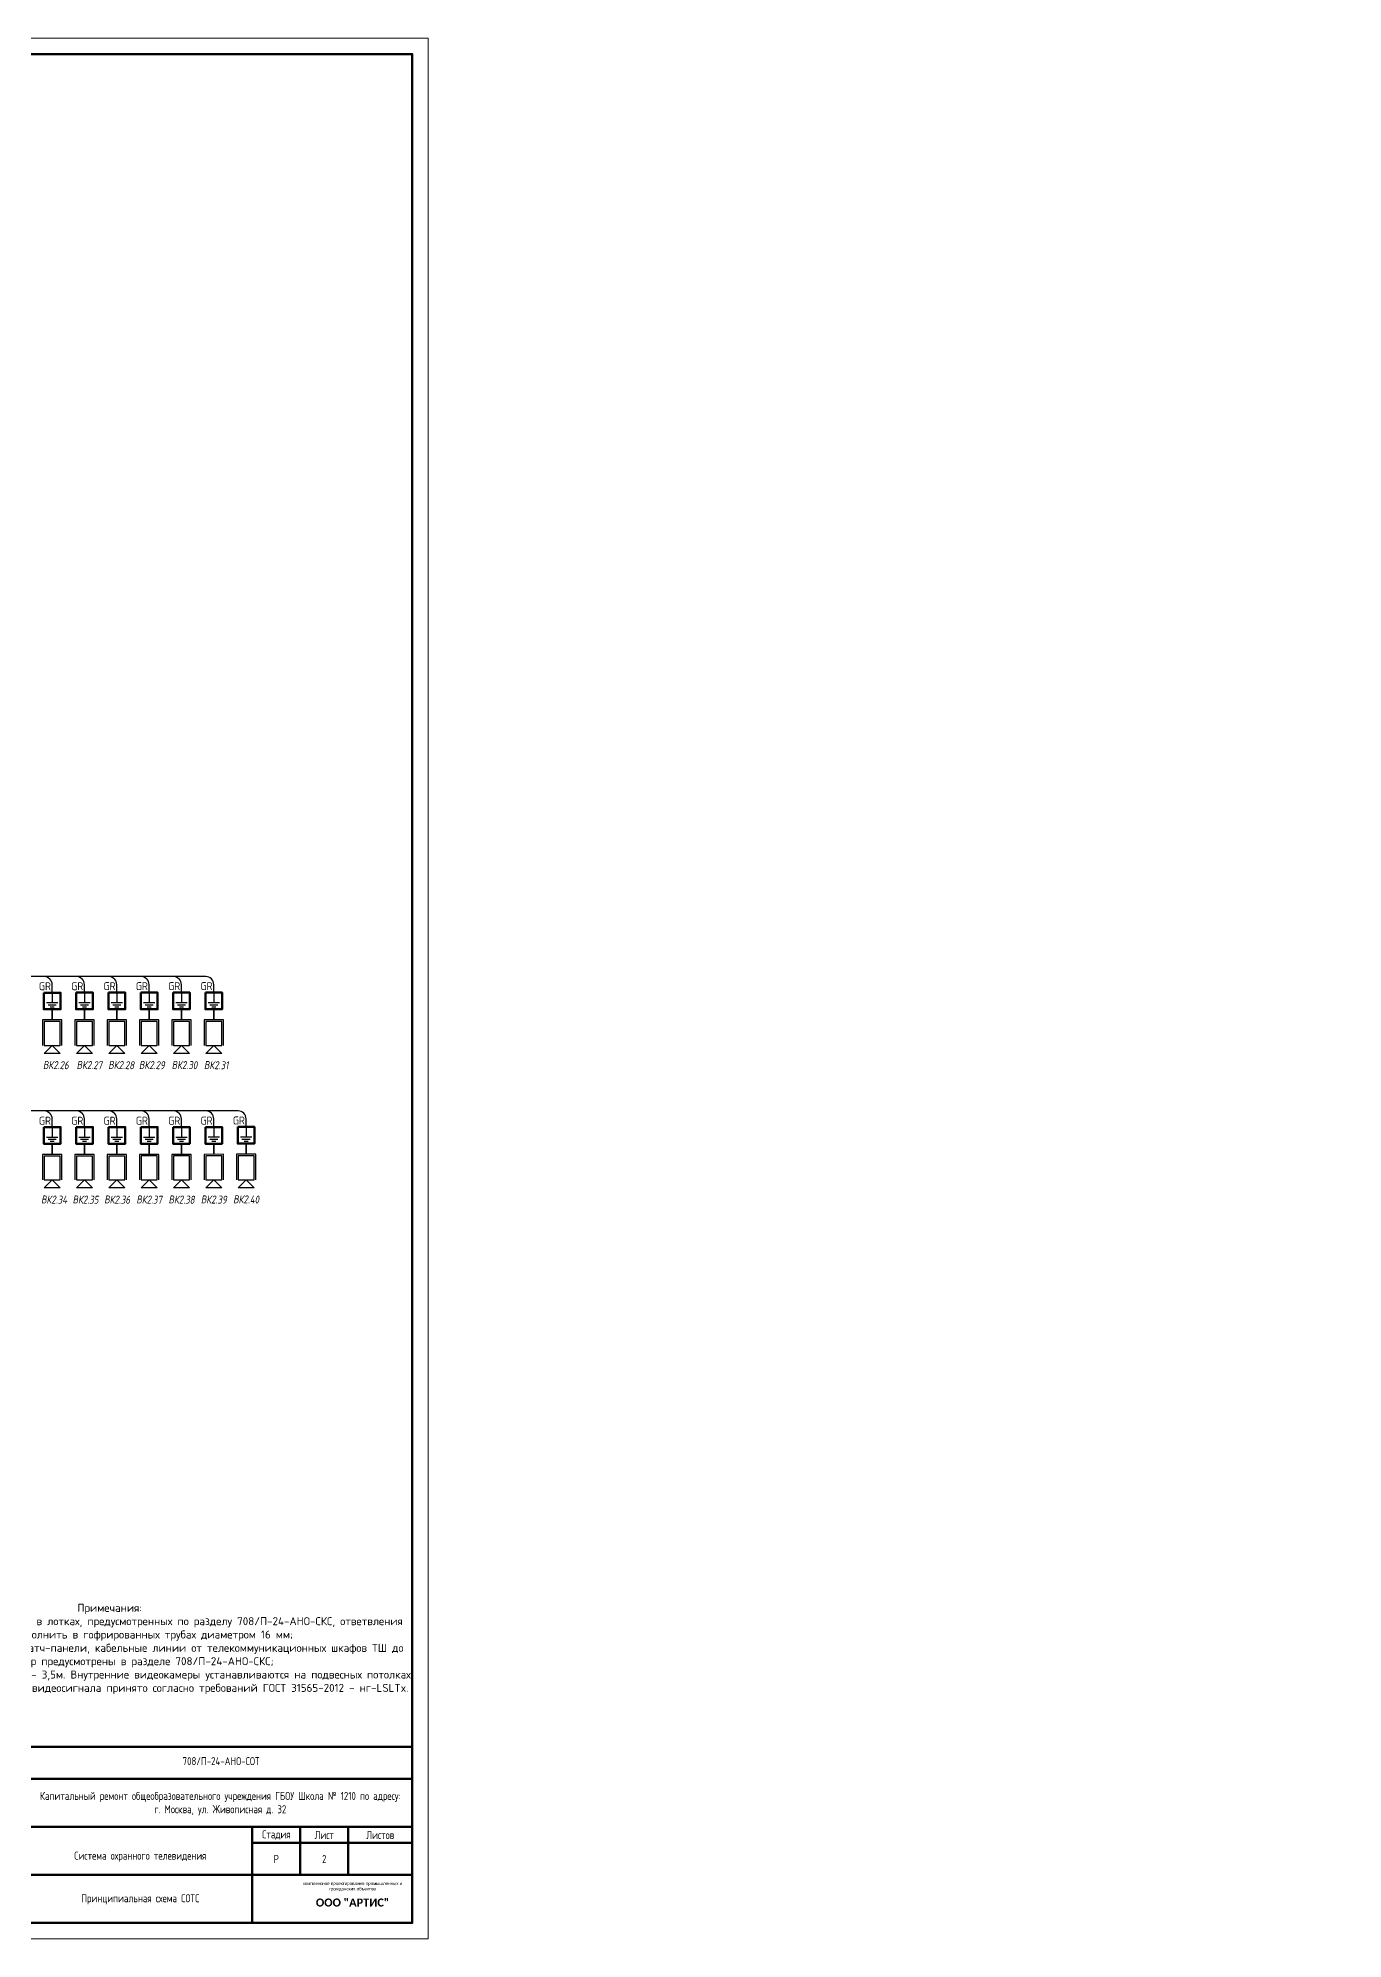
# Model space of a CAD drawing. Header units: millimetres. Extents: x -495897 to 1376592, y -28539 to 470976.
# Drawn here: x 970345 to 1011134, y 411576 to 470976 of the extents above; entities that cross this region are included whole.
import ezdxf
from ezdxf import colors
from ezdxf.entities.mleader import LeaderData, LeaderLine
from ezdxf.enums import TextEntityAlignment as Align
from ezdxf.math import Vec2, Vec3

# ---------------------------------------------------------------- set-up
doc = ezdxf.new("R2010")
doc.units = ezdxf.units.MM
doc.set_wipeout_variables(frame=1)
for name, color, linetype in [('__НАДПИСИ', 7, 'Continuous'), ('RC-Позиционные_обозначения', 7, 'Continuous'), ('СОТ', 7, 'Continuous'), ('стена', 20, 'Continuous')]:
    doc.layers.add(name, color=color, linetype=linetype)
for name, color, linetype, lineweight in [('__ФОРМАТ', 7, 'Continuous', 40), ('E-Безопасность-G', 153, 'Continuous', 35), ('RC-Видеонаблюдение', 5, 'Continuous', 30), ('RC-Выноски', 7, 'Continuous', 0), ('RC-Линии_связи-Адресные', 5, 'Continuous', 30), ('НО ВН - ВК', 164, 'Continuous', 50), ('Подписи', 7, 'Continuous', 13)]:
    doc.layers.add(name, color=color, linetype=linetype, lineweight=lineweight)
doc.layers.add('Границы листа', color=7, linetype='Continuous', lineweight=0, plot=False)
doc.layers.add('ОФ_подписи', color=5, linetype='Continuous', lineweight=13, true_color=0x0000ff)
doc.styles.add('GOST 2.304 type A', font='', dxfattribs={"height": 250})
doc.styles.add('ICOCPEUR', font='isocpeur.ttf', dxfattribs={"height": 250})
doc.styles.add('ISOCPEUR', font='isocpeur.ttf', dxfattribs={"width": 0.9, "height": 350})
doc.styles.add('Mipgost_5', font='', dxfattribs={"height": 250})
doc.styles.add('RubezhCAD', font='', dxfattribs={"oblique": 10})
doc.styles.get("Standard").update_dxf_attribs({"font": ''})
doc.styles.add('ГОСТ 2.304', font='')
doc.styles.get('GOST 2.304 type A').set_extended_font_data('GOST 2.304 type A')
doc.styles.get('Mipgost_5').set_extended_font_data('Mipgost')
doc.styles.get('RubezhCAD').set_extended_font_data('GOST type A')
doc.styles.get('Standard').set_extended_font_data('GOST type B')
doc.styles.get('ГОСТ 2.304').set_extended_font_data('GOST 2.304 type A')

# ---------------------------------------------------------------- blocks, each defined once
blk = doc.blocks.new('*U992')
for p, q in [((5, 155), (5, 90)), ((15, 155), (15, 90))]:
    blk.add_line(p, q)
at = {"lineweight": -2}
for p, q in [((10, 155), (10, 90)), ((10, 145), (20, 145)), ((10, 130), (20, 130)), ((10, 110), (20, 110)), ((13, 90), (13, 5)), ((8, 65), (20, 65)), ((8, 30), (20, 30))]:
    blk.add_line(p, q, dxfattribs=at)
blk.add_lwpolyline([(20, 5), (836, 5), (836, 589), (20, 589)], close=True, dxfattribs=at)
for points in [[(20, 155), (5, 155), (5, 90), (8, 90)], [(20, 5), (8, 5), (8, 90), (20, 90)]]:
    blk.add_lwpolyline(points, dxfattribs=at)
at = {"layer": 'Границы листа'}
blk.add_lwpolyline([(841, 0), (0, 0), (0, 594), (841, 594)], close=True, dxfattribs=at)
at = {"lineweight": 30, "style": 'Mipgost_5'}
blk.add_text('Согласовано', height=2.5, rotation=90, dxfattribs=at).set_placement((7.5, 91), align=Align.MIDDLE_LEFT)
for s, p in [('Взам. инв. №', (10.5, 77.5)), ('Подп. и дата', (10.5, 47.5)), ('Инв. № подл.', (10.5, 17.5))]:
    blk.add_text(s, height=2.5, rotation=90, dxfattribs=at).set_placement(p, align=Align.MIDDLE)
at = {"lineweight": 13, "oblique": 10, "flags": 8}
blk.add_attdef('ФОРМАТ', (801.94, 1.12), '', height=3, dxfattribs=at)
blk = doc.blocks.new('П_Зыкин')
at = {"layer": 'ОФ_подписи', "color": 5, "ltscale": 100, "transparency": 33554687}
for p, q in [((142, 249), (62, -174)), ((102, 37), (218, 37)), ((258, 249), (178, -174))]:
    blk.add_line(p, q, dxfattribs=at)
blk.add_lwpolyline([(-462, 273), (-74, 273), (-446, -30)], dxfattribs=at)
for centre, radius, start, end in [((-271, -94), 186, 314.23929, 159.93483), ((345, -1372), 1523, 88.87583, 117.8788), ((1109, -252), 1204, 158.75935, 174.23097), ((-1024, 224), 1068, 337.81444, 2.88593), ((-849, 72), 852, 342.83077, 7.48151), ((-9, 182), 4.48, 8.96906, 155.65511), ((-643, 22), 732, 344.4555, 20.46196), ((-318, -169), 151, 108.7568, 173.42509), ((-287, -115), 185, 191.53585, 322.35119)]:
    blk.add_arc(centre, radius, start, end, dxfattribs=at)
blk = doc.blocks.new('П_Лукашова')
at = {"layer": 'ОФ_подписи', "color": 5}
for p, q in [((221, 339), (-221, -339)), ((286, 371), (-156, -307)), ((283, 370), (218, 338))]:
    blk.add_line(p, q, dxfattribs=at)
for points in [[(-221, -339), (-276, -344), (-368, -289), (-446, -221), (-505, -166), (-522, -116), (-412, -16), (-295, 56), (-173, 120), (-49, 179), (33, 216), (87, 237), (52, 221), (11, 167), (-59, 51), (-126, -52), (-177, -132), (-256, -231), (-409, -409)], [(360, 20), (294, -18), (203, -65), (91, -124), (-73, -248)], [(366, 415), (236, 213), (85, -37), (-50, -300)], [(221, 301), (344, 360), (434, 401), (475, 416), (464, 395), (420, 336), (342, 232), (310, 203), (337, 221), (420, 283), (490, 322), (558, 352), (576, 358), (491, 240), (403, 113), (374, 49), (360, 20)], [(530, 102), (646, 199), (748, 254)]]:
    blk.add_spline(points, degree=3, dxfattribs=at)
blk = doc.blocks.new('штамп')
at = {"layer": '__ФОРМАТ', "linetype": 'Continuous', "lineweight": 50}
for p, q in [((531929, 45357), (531929, 50857)), ((531929, 50857), (550429, 50857)), ((532879, 48357), (532879, 50857)), ((533829, 45357), (533829, 50857)), ((534779, 48357), (534779, 50857)), ((535729, 45357), (535729, 50857)), ((537429, 45357), (537429, 50857)), ((538429, 45357), (538429, 50857)), ((550429, 45357), (550429, 50857)), ((538429, 49857), (550429, 49857)), ((531929, 48857), (538429, 48857)), ((531929, 48357), (550429, 48357)), ((545429, 45357), (545429, 48357)), ((546929, 46857), (546929, 48357)), ((548429, 46857), (548429, 48357)), ((545429, 47857), (550429, 47857)), ((538429, 46857), (550429, 46857)), ((531929, 45357), (550429, 45357))]:
    blk.add_line(p, q, dxfattribs=at)
at = {"layer": '__ФОРМАТ', "linetype": 'Continuous', "lineweight": -2}
for p, q in [((531929, 50357), (538429, 50357)), ((531929, 49857), (538429, 49857)), ((531929, 49357), (538429, 49357)), ((531929, 48857), (538429, 48857)), ((531929, 47857), (538429, 47857)), ((531929, 47357), (538429, 47357)), ((531929, 46857), (538429, 46857)), ((531929, 46357), (538429, 46357)), ((538429, 46857), (550429, 46857)), ((531929, 45857), (538429, 45857))]:
    blk.add_line(p, q, dxfattribs=at)
at = {"layer": 'Подписи', "color": 5, "lineweight": 25}
blk.add_lwpolyline([(535847, 47525), (535833, 47500), (535823, 47461), (535824, 47440), (535829, 47423), (535840, 47414), (535857, 47413), (535876, 47421), (535897, 47435), (535917, 47454), (536005, 47539), (536088, 47624), (536142, 47690), (536203, 47776), (536266, 47874), (536323, 47953), (536362, 48009), (536395, 48059), (536405, 48060), (536397, 48045), (536295, 47925), (536205, 47790), (536095, 47603), (536059, 47544), (536038, 47506), (536029, 47485), (536027, 47473), (536027, 47462), (536031, 47457), (536037, 47454), (536045, 47456), (536057, 47466), (536072, 47479), (536107, 47506), (536133, 47525), (536147, 47532), (536152, 47532), (536153, 47529), (536150, 47520), (536147, 47504), (536146, 47491), (536148, 47479), (536150, 47471), (536157, 47465), (536166, 47462), (536178, 47464), (536189, 47469), (536215, 47480), (536240, 47498), (536281, 47529), (536306, 47550), (536324, 47567), (536342, 47582), (536372, 47609), (536388, 47629), (536397, 47646), (536399, 47657), (536398, 47666), (536393, 47671), (536383, 47671), (536372, 47667), (536356, 47653), (536336, 47632), (536323, 47612), (536313, 47599), (536309, 47587), (536310, 47579), (536315, 47575), (536326, 47579), (536335, 47585), (536344, 47592), (536348, 47595), (536352, 47596), (536354, 47595), (536355, 47592), (536349, 47583), (536342, 47575), (536334, 47561), (536326, 47547), (536322, 47538), (536320, 47531), (536321, 47523), (536325, 47519), (536328, 47519), (536333, 47524), (536338, 47527), (536344, 47526), (536346, 47520), (536351, 47508), (536355, 47498), (536359, 47493), (536366, 47491), (536375, 47491), (536385, 47497), (536412, 47513), (536436, 47532), (536466, 47559), (536491, 47583), (536517, 47607), (536529, 47621), (536545, 47642), (536547, 47643), (536546, 47644), (536543, 47644), (536541, 47642), (536538, 47637), (536499, 47577), (536491, 47558), (536482, 47544), (536480, 47535), (536479, 47529), (536481, 47524), (536483, 47522), (536489, 47523), (536494, 47526), (536502, 47532), (536512, 47539), (536522, 47544), (536530, 47548), (536541, 47549), (536547, 47546), (536550, 47541), (536551, 47531), (536552, 47525), (536553, 47521), (536558, 47517), (536562, 47515), (536568, 47515), (536575, 47517), (536583, 47523), (536596, 47533), (536617, 47547), (536636, 47561), (536659, 47583), (536688, 47609), (536702, 47620), (536713, 47630), (536721, 47636), (536727, 47641), (536727, 47643), (536726, 47644), (536723, 47643), (536720, 47638), (536715, 47629), (536693, 47594), (536681, 47575), (536676, 47566), (536674, 47557), (536677, 47551), (536679, 47547), (536684, 47546), (536689, 47549), (536695, 47552), (536700, 47554), (536709, 47554), (536716, 47551), (536717, 47545), (536719, 47535), (536721, 47527), (536725, 47524), (536731, 47520), (536741, 47523), (536747, 47528), (536757, 47534), (536779, 47550), (536809, 47572), (536842, 47600), (536865, 47623), (536880, 47642), (536895, 47664), (536899, 47675), (536901, 47684), (536898, 47689), (536891, 47693), (536881, 47689), (536873, 47682), (536862, 47668), (536856, 47654), (536855, 47638), (536856, 47622), (536856, 47598), (536858, 47583), (536860, 47572), (536864, 47560), (536871, 47551)], dxfattribs=at)
at = {"layer": 'ОФ_подписи'}
for name, p, xscale, yscale, zscale in [('П_Лукашова', (536533, 46057), 1.010226427429054, 1.010226427429054, 1.010226427429054), ('П_Зыкин', (536581, 45585), 0.7621923841183493, 0.7621923841183493, 0.7621923841183493)]:
    blk.add_blockref(name, p, dxfattribs=dict(at, xscale=xscale, yscale=yscale, zscale=zscale))
at = {"transparency": 33554687, "attachment_point": 5, "style": 'ГОСТ 2.304'}
for s, insert, char_height, width in [('{\\fArial|b0|i0|c204|p34;комплексное проектирование промышленных и гражданских объектов}', (548563, 46495), 100, 3372.21), ('{\\fCorbel Light|b1|i0|c204|p34;ООО "АРТИС"}', (548563, 45995), 250, 4171.2)]:
    blk.add_mtext(s, dxfattribs=dict(at, insert=insert, char_height=char_height, width=width))
at = {"layer": '__НАДПИСИ', "lineweight": 9, "ltscale": 2, "style": 'ISOCPEUR', "flags": 1}
blk.add_attdef('NOTATION', (548864, 51134), '', height=250, dxfattribs=at)
at = {"layer": '__НАДПИСИ', "lineweight": 9, "ltscale": 2, "style": 'RubezhCAD', "oblique": 10}
blk.add_attdef('SHEET', text='', height=250, dxfattribs=at).set_placement((547679, 47357), align=Align.MIDDLE_CENTER)
at = {"layer": '__ФОРМАТ', "color": 7, "linetype": 'Continuous', "lineweight": 20, "char_height": 250, "attachment_point": 5, "style": 'GOST 2.304 type A'}
for s, insert, width in [('Капитальный ремонт общеобразовательного учреждения ГБОУ Школа № 1210 по адресу:      \\Pг. Москва, ул. Живописная д. 32', (544429, 49085), 12000), ('\\pi-7.5,l7.5,t7.5;{\\W0.9;\\C256;Кол.уч.}', (533354, 48607), 950)]:
    blk.add_mtext(s, dxfattribs=dict(at, insert=insert, width=width))
for s, insert, width, line_spacing_factor in [('\\pi-7.5,l7.5,t7.5;{\\C256;Изм.}', (532404, 48607), 950, 1.2), ('\\pi-7.5,l7.5,t7.5;{\\C256;Лист}', (534304, 48607), 950, 1.2), ('\\pi-7.5,l7.5,t7.5;{\\C256;№Док}', (535254, 48607), 950, 1.2), ('\\pi-7.5,l7.5,t7.5;{\\C256;Подп.}', (536584, 48607), 1710.72, 1.2), ('\\pi-7.5,l7.5,t7.5;{\\C256;Дата}', (537929, 48607), 1000, 1.2), ('\\pi-7.5,l7.5,t7.5;{\\C256;Стадия}', (546179, 48107), 1500, 1.2), ('\\pi-7.5,l7.5,t7.5;{\\C256;Лист}', (547679, 48107), 1500, 1.2), ('\\pi-7.5,l7.5,t7.5;{\\C256;Листов}', (549429, 48107), 2000, 1.2), ('\\pi-7.5,l7.5,t7.5;{\\C256;Разработал}', (532879, 47607), 1900, 1.2), ('{\\C256;Лялля}', (534779, 47607), 1900, 1.2), ('{\\C256;03.26}', (537929, 47607), 1000, 1.2), ('Система охранного телевидения', (541929, 47427), 6828.82, 0.85), ('\\pi-750,l750,t750;{\\C256;Р}', (546179, 47357), 1500, 1.2), ('{\\C256;Н. Контр. }', (532879, 45592), 1900, 1.2), ('\\pi-7.5,l7.5,t7.5;{\\C256;ГИП}', (532879, 46107), 1900, 1.2), ('{\\C256;Лукашова}', (534779, 46107), 1900, 1.2), ('{\\C256;03.26}', (537929, 46107), 1000, 1.2), ('\\pi-750,l750,t750;{\\C256;Зыкин}', (534779, 45607), 1900, 1.2), ('{\\C256;03.26}', (537929, 45607), 1000, 1.2)]:
    blk.add_mtext(s, dxfattribs=dict(at, insert=insert, width=width, line_spacing_factor=line_spacing_factor))
at = {"layer": 'стена', "color": 18, "true_color": 0x000000, "insert": (543249, 50539), "char_height": 250, "width": 3851.47, "attachment_point": 1, "style": 'GOST 2.304 type A'}
blk.add_mtext('708/П-24-АНО-СОТ', dxfattribs=at)
blk = doc.blocks.new('RC-UGO-CAM-03')
blk.add_wipeout([(3.74, 0), (6.24, 2.5), (6.24, -2.5)])
blk.add_wipeout([(-3.74, -2.5), (-3.74, 2.5), (3.74, 2.5), (3.74, -2.5)])
for p, q in [((3.74, 0), (6.24, 2.5)), ((6.24, 2.5), (6.24, -2.5)), ((3.74, 0), (6.24, -2.5))]:
    blk.add_line(p, q)
blk.add_lwpolyline([(3.74, 3), (-4.24, 3), (-4.24, -3), (3.74, -3)])
blk.add_lwpolyline([(3.74, -2.5), (3.74, 2.5), (-3.74, 2.5), (-3.74, -2.5), (3.74, -2.5)], close=True)
blk.add_attdef('PSTN', text='', height=2.5).set_placement((4.63, 3.28), align=Align.BOTTOM_LEFT)
blk = doc.blocks.new('грозозащита')
blk.add_wipeout([(-262, 0), (-262, 520), (262, 520), (262, 0)])
at = {"color": 7}
for p, q in [((0, 201), (-177, 201)), ((0, 132), (-128, 132)), ((62, 70), (-62, 70)), ((0, 482), (0, 201)), ((177, 201), (0, 201)), ((124, 132), (0, 132))]:
    blk.add_line(p, q, dxfattribs=at)
at = {"layer": 'НО ВН - ВК'}
blk.add_line((-262, 0), (-262, 520), dxfattribs=at)
at = {"layer": 'НО ВН - ВК', "color": 6}
blk.add_lwpolyline([(-262, 520), (262, 520), (262, 0), (-262, 0)], close=True, dxfattribs=at)

msp = doc.modelspace()

# ---------------------------------------------------------------- linework, layer by layer
at = {"layer": 'RC-Линии_связи-Адресные', "color": 5}
for points in [[(970787.683, 441144.416), (970787.683, 441396.262, 0.414213562), (970537.683, 441646.262), (969527.517, 441646.262)], [(971797.849, 441144.416), (971797.849, 441396.262, 0.414213562), (971547.849, 441646.262), (970537.683, 441646.262)], [(972808.015, 441144.416), (972808.015, 441396.262, 0.414213562), (972558.015, 441646.262), (971547.849, 441646.262)], [(973818.181, 441143.97), (973818.181, 441395.817, 0.414213562), (973568.181, 441645.817), (972558.015, 441645.817)], [(974828.347, 441144.416), (974828.347, 441396.262, 0.414213562), (974578.347, 441646.262), (973568.181, 441646.262)], [(975838.512, 441144.861), (975838.512, 441396.708, 0.414213562), (975588.512, 441646.708), (974578.347, 441646.708)], [(970787.683, 436946.723), (970787.683, 437198.57, 0.414213562), (970537.683, 437448.57), (969527.517, 437448.57)], [(971797.849, 436946.723), (971797.849, 437198.57, 0.414213562), (971547.849, 437448.57), (970537.683, 437448.57)], [(972808.015, 436946.723), (972808.015, 437198.57, 0.414213562), (972558.015, 437448.57), (971547.849, 437448.57)], [(973818.181, 436946.278), (973818.181, 437198.124, 0.414213562), (973568.181, 437448.124), (972558.015, 437448.124)], [(974828.347, 436946.723), (974828.347, 437198.57, 0.414213562), (974578.347, 437448.57), (973568.181, 437448.57)], [(975838.512, 436947.169), (975838.512, 437199.015, 0.414213562), (975588.512, 437449.015), (974578.347, 437449.015)], [(976848.678, 436947.169), (976848.678, 437199.015, 0.414213562), (976598.678, 437449.015), (975588.512, 437449.015)]]:
    msp.add_lwpolyline(points, format="xyb", dxfattribs=at)

# ---------------------------------------------------------------- block references
at = {"layer": '__ФОРМАТ', "lineweight": 60, "xscale": 99.9999999999996, "yscale": 99.9999999999996, "zscale": 99.9999999999996}
msp.add_blockref('*U992', (898442.241, 411575.602), dxfattribs=at)
at = {"layer": 'СОТ'}
msp.add_blockref('штамп', (431613.617, 366718.565), dxfattribs=at)

# ---------------------------------------------------------------- texts
at = {"color": 0, "lineweight": 30, "char_height": 250, "width": 479.75, "attachment_point": 5, "style": 'ISOCPEUR'}
for insert in [(970561.156, 441346.507), (971571.321, 441346.953), (972581.487, 441347.844), (973591.653, 441347.844), (974601.818, 441348.735), (975611.982, 441348.735), (970561.154, 437144.167), (971571.32, 437144.167), (972581.486, 437144.167), (973591.651, 437145.058), (974601.817, 437145.058), (975611.983, 437146.84), (976622.149, 437151.043)]:
    msp.add_mtext('GR', dxfattribs=dict(at, insert=insert))
at = {"layer": 'СОТ', "char_height": 250, "attachment_point": 5}
for s, insert, width, style in [('Примечания:\\P\\pi-750,l1000,t1000;1.^IКабели внутри помещений проложить в лотках, предусмотренных по разделу 708/П-24-АНО-СКС, ответвления от лотков выполнить в гофрированных трубах диаметром 16 мм;\\P2.^IТелекоммуникационные шкафы ТШ, патч-панели, кабельные линии от телекоммуникационных шкафов ТШ до видеокамер предусмотрены в разделе 708/П-24-АНО-СКС;   \\P3.^IВысота установки уличных видеокамер - 3,5м. Внутренние видеокамеры устанавливаются на подвесных потолках;\\P4.^IИсполнение кабелей линий передачи видеосигнала принято согласно требований ГОСТ 31565-2012 - нг-LSLTx.', (972584.441, 420638.362), 18723.77073, 'ICOCPEUR'), ('2', (979292.241, 414075.602), 1500, 'GOST 2.304 type A'), ('Принципиальная схема СОТС', (973542.241, 412813.914), 7000, 'GOST 2.304 type A')]:
    msp.add_mtext(s, dxfattribs=dict(at, insert=insert, width=width, style=style))

# ---------------------------------------------------------------- leaders
at = {"layer": 'RC-Выноски', "linetype": 'Continuous', "ltscale": 15}
ml = msp.add_multileader_mtext('Standard', dxfattribs=at)
ml.set_content('Передача данных в ЕЦХД', color=256, style='ICOCPEUR')
ml.set_leader_properties()
ml.build(insert=Vec2(0, 0))
ml.multileader.update_dxf_attribs({"has_text_frame": 1, "text_left_attachment_type": 6, "text_right_attachment_type": 6, "dogleg_length": 2, "arrow_head_size": 400, "scale": 100})
ctx = ml.context
ctx.base_point, ctx.scale, ctx.char_height, ctx.arrow_head_size, ctx.landing_gap_size, ctx.plane_origin = Vec3(915587.81, 440917.708), 100, 250, 400, 100, Vec3(386693.228, 405971.475)
ctx.left_attachment, ctx.right_attachment = 6, 6
notes = []
notes.append((ctx, [(0, (1, 1, 0), (915387.81, 440917.708), (1, 0), 200, [(0, [(914280.768, 443219.518)], 0, [])])]))
ctx.mtext.insert, ctx.mtext.width, ctx.mtext.flow_direction = Vec3(915687.81, 441242.708), 4609.04485, 5
for ctx, leaders in notes:
    for number, flags, end, landing, length, lines in leaders:
        leader = LeaderData()
        leader.index, (leader.has_last_leader_line, leader.has_dogleg_vector, leader.attachment_direction) = number, flags
        leader.last_leader_point, leader.dogleg_vector, leader.dogleg_length = Vec3(end), Vec3(landing), length
        for number, points, colour, breaks in lines:
            line = LeaderLine()
            line.index, line.vertices, line.color, line.breaks = number, Vec3.list(points), colors.encode_raw_color(colour), breaks
            leader.lines.append(line)
        ctx.leaders.append(leader)

# ---------------------------------------------------------------- next in the draw order: block references
at = {"layer": 'RC-Видеонаблюдение'}
ref = msp.add_blockref('RC-UGO-CAM-03', (973818.368, 439870.775), dxfattribs=dict(at, xscale=99.99999999999997, yscale=99.99999999999997, zscale=99.99999999999997, rotation=270.0252702585374))
ref.add_attrib('PSTN', 'ВК2.29', (973499.79, 438762.371), dxfattribs={"layer": 'RC-Позиционные_обозначения', "height": 250, "rotation": 359.28224913, "style": 'RubezhCAD', "oblique": 10})
ref = msp.add_blockref('RC-UGO-CAM-03', (972808.201, 435667.098), dxfattribs=dict(at, xscale=99.99999999999997, yscale=99.99999999999997, zscale=99.99999999999997, rotation=270.0252702585374))
ref.add_attrib('PSTN', 'ВК2.36', (972413.633, 434558.693), dxfattribs={"layer": 'RC-Позиционные_обозначения', "height": 250, "rotation": 359.28224913, "style": 'RubezhCAD', "oblique": 10})
ref = msp.add_blockref('RC-UGO-CAM-03', (976848.865, 435673.974), dxfattribs=dict(at, xscale=99.99999999999997, yscale=99.99999999999997, zscale=99.99999999999997, rotation=270.0252702585374))
ref.add_attrib('PSTN', 'ВК2.40', (976445.616, 434565.569), dxfattribs={"layer": 'RC-Позиционные_обозначения', "height": 250, "rotation": 359.28224913, "style": 'RubezhCAD', "oblique": 10})

# ---------------------------------------------------------------- next in the draw order: linework, layer by layer
at = {"layer": 'E-Безопасность-G', "color": 5}
for p, q in [((973818.156, 440626.391), (973818.181, 440295.06)), ((972807.989, 436422.713), (972808.014, 436091.383)), ((976848.652, 436429.589), (976848.678, 436098.259))]:
    msp.add_line(p, q, dxfattribs=at)

# ---------------------------------------------------------------- next in the draw order: block references
at = {"layer": 'RC-Видеонаблюдение'}
ref = msp.add_blockref('RC-UGO-CAM-03', (972808.202, 439870.775), dxfattribs=dict(at, xscale=99.99999999999997, yscale=99.99999999999997, zscale=99.99999999999997, rotation=270.0252702585374))
ref.add_attrib('PSTN', 'ВК2.28', (972541.384, 438762.371), dxfattribs={"layer": 'RC-Позиционные_обозначения', "height": 250, "rotation": 359.28224913, "style": 'RubezhCAD', "oblique": 10})
ref = msp.add_blockref('RC-UGO-CAM-03', (974828.534, 439871.666), dxfattribs=dict(at, xscale=99.99999999999997, yscale=99.99999999999997, zscale=99.99999999999997, rotation=270.0252702585374))
ref.add_attrib('PSTN', 'ВК2.30', (974523.486, 438763.262), dxfattribs={"layer": 'RC-Позиционные_обозначения', "height": 250, "rotation": 359.28224913, "style": 'RubezhCAD', "oblique": 10})
ref = msp.add_blockref('RC-UGO-CAM-03', (971798.035, 435667.098), dxfattribs=dict(at, xscale=99.99999999999997, yscale=99.99999999999997, zscale=99.99999999999997, rotation=270.0252702585374))
ref.add_attrib('PSTN', 'ВК2.35', (971425.991, 434558.693), dxfattribs={"layer": 'RC-Позиционные_обозначения', "height": 250, "rotation": 359.28224913, "style": 'RubezhCAD', "oblique": 10})
ref = msp.add_blockref('RC-UGO-CAM-03', (973818.367, 435667.989), dxfattribs=dict(at, xscale=99.99999999999997, yscale=99.99999999999997, zscale=99.99999999999997, rotation=270.0252702585374))
ref.add_attrib('PSTN', 'ВК2.37', (973419.457, 434559.584), dxfattribs={"layer": 'RC-Позиционные_обозначения', "height": 250, "rotation": 359.28224913, "style": 'RubezhCAD', "oblique": 10})

# ---------------------------------------------------------------- next in the draw order: linework, layer by layer
at = {"layer": 'E-Безопасность-G', "color": 5}
for p, q in [((972807.99, 440626.391), (972808.015, 440295.06)), ((974828.321, 440627.282), (974828.347, 440295.951)), ((971797.823, 436422.713), (971797.848, 436091.383)), ((973818.155, 436423.604), (973818.18, 436092.274))]:
    msp.add_line(p, q, dxfattribs=at)

# ---------------------------------------------------------------- next in the draw order: block references
for p in [(973818.156, 440626.391), (972807.989, 436422.713), (976848.652, 436429.589)]:
    msp.add_blockref('грозозащита', p)
at = {"layer": 'RC-Видеонаблюдение'}
ref = msp.add_blockref('RC-UGO-CAM-03', (971798.036, 439870.775), dxfattribs=dict(at, xscale=99.99999999999997, yscale=99.99999999999997, zscale=99.99999999999997, rotation=270.0252702585374))
ref.add_attrib('PSTN', 'ВК2.27', (971551.634, 438762.371), dxfattribs={"layer": 'RC-Позиционные_обозначения', "height": 250, "rotation": 359.28224913, "style": 'RubezhCAD', "oblique": 10})
ref = msp.add_blockref('RC-UGO-CAM-03', (975838.699, 439867.464), dxfattribs=dict(at, xscale=99.99999999999997, yscale=99.99999999999997, zscale=99.99999999999997, rotation=270.0252702585374))
ref.add_attrib('PSTN', 'ВК2.31', (975533.651, 438759.059), dxfattribs={"layer": 'RC-Позиционные_обозначения', "height": 250, "rotation": 359.28224913, "style": 'RubezhCAD', "oblique": 10})
ref = msp.add_blockref('RC-UGO-CAM-03', (970787.87, 435667.098), dxfattribs=dict(at, xscale=99.99999999999997, yscale=99.99999999999997, zscale=99.99999999999997, rotation=270.0252702585374))
ref.add_attrib('PSTN', 'ВК2.34', (970441.269, 434558.693), dxfattribs={"layer": 'RC-Позиционные_обозначения', "height": 250, "rotation": 359.28224913, "style": 'RubezhCAD', "oblique": 10})
ref = msp.add_blockref('RC-UGO-CAM-03', (974828.533, 435667.989), dxfattribs=dict(at, xscale=99.99999999999997, yscale=99.99999999999997, zscale=99.99999999999997, rotation=270.0252702585374))
ref.add_attrib('PSTN', 'ВК2.38', (974425.284, 434559.584), dxfattribs={"layer": 'RC-Позиционные_обозначения', "height": 250, "rotation": 359.28224913, "style": 'RubezhCAD', "oblique": 10})

# ---------------------------------------------------------------- next in the draw order: linework, layer by layer
at = {"layer": 'E-Безопасность-G', "color": 5}
for p, q in [((971797.825, 440625.5), (971797.85, 440294.169)), ((975838.485, 440627.282), (975838.51, 440295.951)), ((970787.657, 436422.713), (970787.682, 436091.383)), ((974828.32, 436423.604), (974828.346, 436092.274))]:
    msp.add_line(p, q, dxfattribs=at)

# ---------------------------------------------------------------- next in the draw order: block references
for p in [(972807.99, 440626.391), (974828.321, 440627.282), (971797.823, 436422.713), (973818.155, 436423.604)]:
    msp.add_blockref('грозозащита', p)
at = {"layer": 'RC-Видеонаблюдение'}
ref = msp.add_blockref('RC-UGO-CAM-03', (970787.871, 439870.775), dxfattribs=dict(at, xscale=99.99999999999997, yscale=99.99999999999997, zscale=99.99999999999997, rotation=270.0252702585374))
ref.add_attrib('PSTN', 'ВК2.26', (970500.749, 438762.371), dxfattribs={"layer": 'RC-Позиционные_обозначения', "height": 250, "rotation": 359.28224913, "style": 'RubezhCAD', "oblique": 10})
ref = msp.add_blockref('RC-UGO-CAM-03', (975838.699, 435669.771), dxfattribs=dict(at, xscale=99.99999999999997, yscale=99.99999999999997, zscale=99.99999999999997, rotation=270.0252702585374))
ref.add_attrib('PSTN', 'ВК2.39', (975435.45, 434561.367), dxfattribs={"layer": 'RC-Позиционные_обозначения', "height": 250, "rotation": 359.28224913, "style": 'RubezhCAD', "oblique": 10})

# ---------------------------------------------------------------- next in the draw order: linework, layer by layer
at = {"layer": 'E-Безопасность-G', "color": 5}
for p, q in [((970787.659, 440625.054), (970787.684, 440293.724)), ((975838.486, 436425.387), (975838.512, 436094.056))]:
    msp.add_line(p, q, dxfattribs=at)

# ---------------------------------------------------------------- next in the draw order: block references
for p in [(971797.825, 440625.5), (975838.485, 440627.282), (970787.657, 436422.713), (974828.32, 436423.604)]:
    msp.add_blockref('грозозащита', p)

# ---------------------------------------------------------------- next in the draw order: block references
for p in [(970787.659, 440625.054), (975838.486, 436425.387)]:
    msp.add_blockref('грозозащита', p)

doc.saveas('drawing.dxf')
